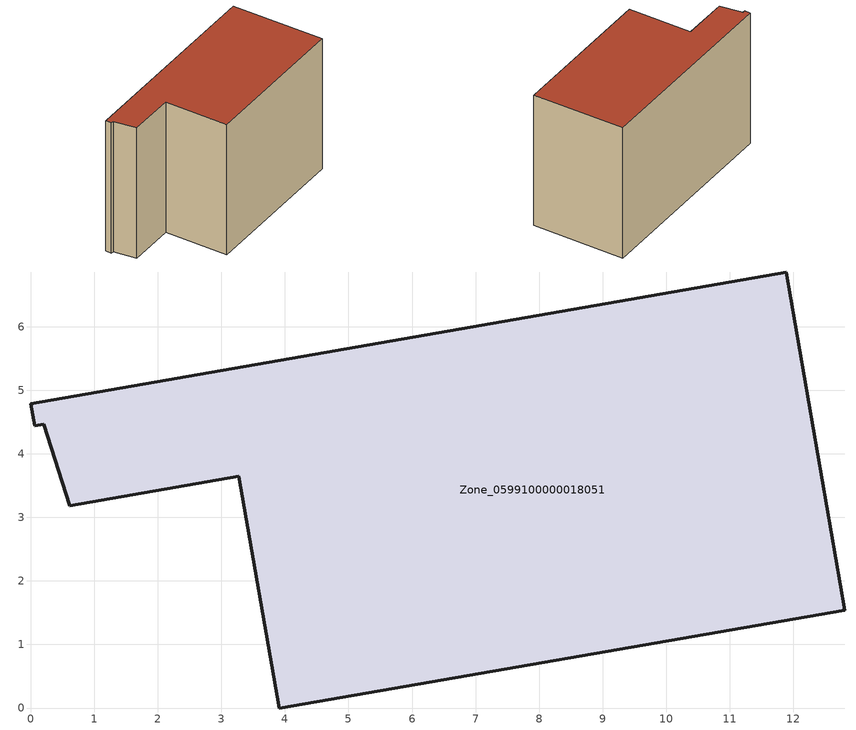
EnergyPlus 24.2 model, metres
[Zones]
Zone_0599100000018051
 floor ground (C_G): 3.28,3.65 0.61,3.19 0.21,4.47 0.06,4.44 0,4.79 11.89,6.86 12.81,1.54 3.91,0 z0
 wall outside (C_F): 3.91,0 12.81,1.54 11.89,6.86 0,4.79 0.06,4.44 0.21,4.47 0.61,3.19 3.28,3.65 3.91,0 z0:8.09
 roof outside (C_R): 0.61,3.19 3.28,3.65 3.91,0 12.81,1.54 11.89,6.86 0,4.79 0.06,4.44 0.21,4.47 z8.09
[BUILDING]
Pand.0599100000018051: North Axis=0; Terrain=City; Loads Convergence Tolerance Value=0.04; Temperature Convergence Tolerance Value=0.4; Solar Distribution=FullExterior; Maximum Number of Warmup Days=25; Minimum Number of Warmup Days=1
[Site:Location]
Rotterdam.The.Hague.AP_ZH_NLD Design_Conditions: Latitude=51.96; Longitude=4.45; Time Zone=1; Elevation=-4.5
[SITE:GROUNDTEMPERATURE:BUILDINGSURFACE]
18, 18, 18, 18, 18, 18, 18, 18, 18, 18, 18, 18
[MATERIAL] Thermal Absorptance=0.9; Solar Absorptance=0.7; Visible Absorptance=0.7
Name | Roughness | Thickness | Conductivity | Density | Specific Heat
G.TI.1975-1991 | MediumSmooth | 0.15 | 0.288461 | 540 | 1210
F.TI.1975-1991 | Rough | 0.3 | 0.230769 | 1920 | 840
R.TI.1975-1991 | MediumRough | 0.2 | 0.153846 | 1500 | 1000
[CONSTRUCTION]
C_G: G.TI.1975-1991
C_F: F.TI.1975-1991
C_R: R.TI.1975-1991
[ZONE]
Zone_0599100000018051: Type=1; Multiplier=1; Ceiling Height=Autocalculate; Volume=Autocalculate; Floor Area=autocalculate; Part of Total Floor Area=Yes
[ZONEINFILTRATION:DESIGNFLOWRATE]
Infil_Zone_0599100000018051: Zone or ZoneList or Space or SpaceList=Zone_0599100000018051; Schedule=AlwaysOn; Design Flow Rate Calculation Method=Flow/Area; Flow Rate per Floor Area=0.003; Constant Term Coefficient=1; Temperature Term Coefficient=0; Velocity Term Coefficient=0; Velocity Squared Term Coefficient=0
[HVACTEMPLATE:ZONE:IDEALLOADSAIRSYSTEM]
Zone_0599100000018051: Maximum Heating Supply Air Temperature=50; Minimum Cooling Supply Air Temperature=13; Maximum Heating Supply Air Humidity Ratio=0.0156; Minimum Cooling Supply Air Humidity Ratio=0.0077; Heating Limit=NoLimit; Cooling Limit=NoLimit; Dehumidification Control Type=ConstantSensibleHeatRatio; Cooling Sensible Heat Ratio=0.7; Dehumidification Setpoint=60; Humidification Control Type=None; Humidification Setpoint=30; Outdoor Air Method=None; Outdoor Air Flow Rate per Person=0.00944; Outdoor Air Flow Rate per Zone Floor Area=0; Outdoor Air Flow Rate per Zone=0; Demand Controlled Ventilation Type=None; Outdoor Air Economizer Type=NoEconomizer; Heat Recovery Type=None; Sensible Heat Recovery Effectiveness=0.7; Latent Heat Recovery Effectiveness=0.65
[ZONECONTROL:THERMOSTAT]
ThermostatControl_Zone_0599100000018051: Zone or ZoneList=Zone_0599100000018051; Control Type Schedule=DualSetpointControlType; Control 1=Thermostat_Zone_0599100000018051; Temperature Difference Between Cutout And Setpoint=0
[THERMOSTATSETPOINT:DUALSETPOINT]
Thermostat_Zone_0599100000018051: Heating Setpoint Temperature Schedule=HeatingSetpoint_Zone_0599100000018051; Cooling Setpoint Temperature Schedule=CoolingSetpoint_Zone_0599100000018051
[SCHEDULE:COMPACT]
HeatingSetpoint_Zone_0599100000018051: Through: 12/31, For: AllDays, Until: 24:00, 21
CoolingSetpoint_Zone_0599100000018051: Through: 12/31, For: AllDays, Until: 24:00, 24
DualSetpointControlType: Through: 12/31, For: AllDays, Until: 24:00, 4
AlwaysOn: Through: 12/31, For: AllDays, Until: 24:00, 1
